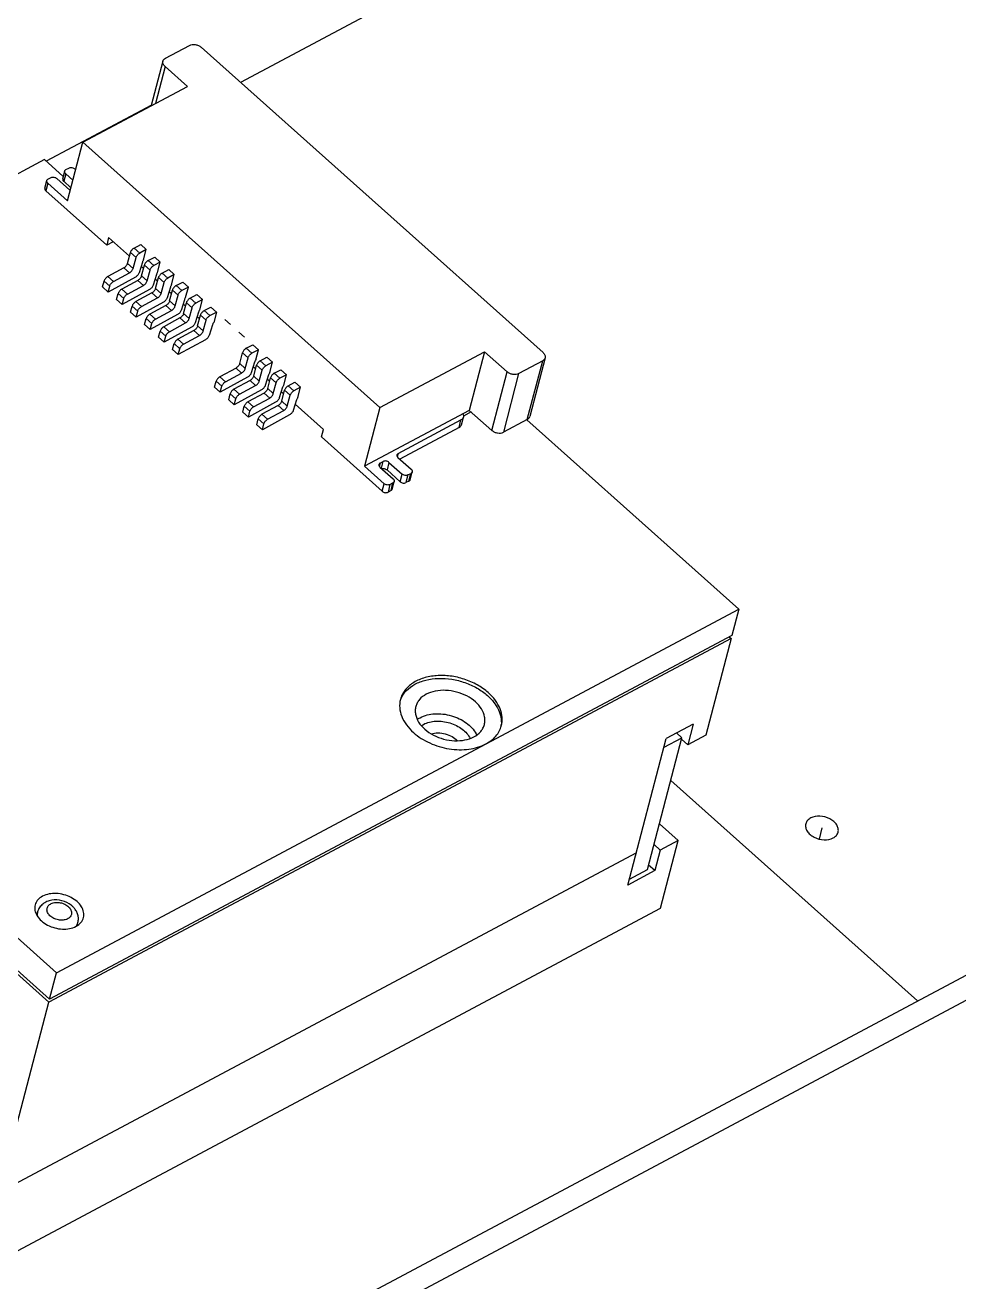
# Model space of a CAD drawing. Header units: millimetres. Extents: x 0 to 297, y 0 to 210.
# Drawn here: x 26.34 to 42.01, y 18.17 to 39.26 of the extents above; entities that cross this region are included whole.
import ezdxf

# ---------------------------------------------------------------- set-up
doc = ezdxf.new("R2010")
doc.units = ezdxf.units.MM
doc.header["$LTSCALE"] = 16.335
doc.layers.get('0').update_dxf_attribs({"linetype": 'CONTINUOUS'})

msp = doc.modelspace()

# ---------------------------------------------------------------- linework, layer by layer
at = {"color": 7, "linetype": 'Continuous'}
for p, q in [((52.88, 50.52), (29.958, 38.301)), ((28.698, 38.709), (29.1, 38.924)), ((29.295, 38.893), (35.034, 33.767)), ((28.657, 38.661), (28.461, 37.913)), ((28.692, 38.572), (28.529, 37.949)), ((28.692, 38.572), (29.068, 38.236)), ((27.31, 37.299), (29.068, 38.236)), ((28.463, 37.921), (26.696, 36.979)), ((27.053, 36.316), (27.31, 37.299)), ((27.31, 37.299), (32.297, 32.846)), ((26.666, 37.006), (17.225, 31.973)), ((26.984, 36.722), (26.666, 37.006)), ((28.263, 15.928), (67.933, 37.075)), ((26.727, 36.679), (26.778, 36.705)), ((26.975, 36.687), (27.008, 36.815)), ((27.026, 36.77), (26.992, 36.643)), ((27.144, 36.664), (27.026, 36.77)), ((27.029, 36.839), (27.079, 36.866)), ((27.176, 36.851), (27.19, 36.838)), ((26.673, 36.526), (26.707, 36.654)), ((26.724, 36.61), (26.691, 36.482)), ((26.724, 36.61), (27.053, 36.316)), ((26.875, 36.69), (27.096, 36.493)), ((27.111, 36.536), (26.992, 36.643)), ((28.134, 15.436), (67.805, 36.584)), ((27.712, 35.57), (26.691, 36.482)), ((27.745, 35.698), (27.712, 35.57)), ((28.094, 35.387), (27.745, 35.698)), ((27.822, 35.629), (27.712, 35.57)), ((28.062, 35.265), (28.109, 35.447)), ((28.204, 35.363), (28.109, 35.447)), ((28.173, 35.523), (28.283, 35.582)), ((28.173, 35.523), (28.267, 35.439)), ((28.377, 35.498), (28.267, 35.439)), ((28.377, 35.498), (28.283, 35.582)), ((28.332, 35.324), (28.377, 35.498)), ((28.062, 35.265), (28.156, 35.181)), ((28.156, 35.181), (28.204, 35.363)), ((28.311, 35.287), (28.256, 35.108)), ((28.297, 35.055), (28.345, 35.237)), ((28.439, 35.153), (28.345, 35.237)), ((28.408, 35.313), (28.518, 35.371)), ((28.408, 35.313), (28.502, 35.229)), ((28.612, 35.287), (28.502, 35.229)), ((28.612, 35.287), (28.518, 35.371)), ((28.567, 35.114), (28.612, 35.287)), ((28, 35.19), (27.73, 35.044)), ((27.73, 35.044), (27.825, 34.96)), ((28.195, 35.035), (27.737, 34.785)), ((27.825, 34.96), (28.094, 35.106)), ((28.094, 35.106), (28, 35.19)), ((28.329, 35.177), (28.288, 35.213)), ((28.297, 35.055), (28.391, 34.971)), ((28.391, 34.971), (28.439, 35.153)), ((28.546, 35.077), (28.491, 34.898)), ((28.532, 34.845), (28.58, 35.027)), ((28.674, 34.943), (28.58, 35.027)), ((28.643, 35.103), (28.753, 35.161)), ((28.643, 35.103), (28.737, 35.018)), ((28.847, 35.077), (28.737, 35.018)), ((28.847, 35.077), (28.753, 35.161)), ((28.802, 34.904), (28.847, 35.077)), ((27.643, 34.869), (27.669, 34.968)), ((27.737, 34.785), (27.643, 34.869)), ((27.763, 34.884), (27.669, 34.968)), ((27.737, 34.785), (27.763, 34.884)), ((28.236, 34.98), (27.966, 34.833)), ((27.966, 34.833), (28.06, 34.749)), ((28.43, 34.825), (27.972, 34.574)), ((28.06, 34.749), (28.33, 34.896)), ((28.33, 34.896), (28.236, 34.98)), ((28.564, 34.966), (28.523, 35.003)), ((28.532, 34.845), (28.626, 34.761)), ((28.626, 34.761), (28.674, 34.943)), ((28.781, 34.866), (28.726, 34.688)), ((28.768, 34.635), (28.815, 34.817)), ((28.909, 34.732), (28.815, 34.817)), ((28.878, 34.892), (28.989, 34.951)), ((28.878, 34.892), (28.972, 34.808)), ((29.083, 34.867), (28.972, 34.808)), ((29.083, 34.867), (28.989, 34.951)), ((29.037, 34.694), (29.083, 34.867)), ((27.878, 34.658), (27.904, 34.758)), ((27.972, 34.574), (27.878, 34.658)), ((27.998, 34.674), (27.904, 34.758)), ((27.972, 34.574), (27.998, 34.674)), ((28.471, 34.77), (28.201, 34.623)), ((28.201, 34.623), (28.295, 34.539)), ((28.665, 34.615), (28.207, 34.364)), ((28.295, 34.539), (28.565, 34.686)), ((28.565, 34.686), (28.471, 34.77)), ((28.799, 34.756), (28.759, 34.793)), ((28.768, 34.635), (28.862, 34.551)), ((28.862, 34.551), (28.909, 34.732)), ((29.016, 34.656), (28.962, 34.477)), ((29.003, 34.425), (29.05, 34.606)), ((29.144, 34.522), (29.05, 34.606)), ((29.113, 34.682), (29.224, 34.741)), ((29.113, 34.682), (29.207, 34.598)), ((29.318, 34.657), (29.207, 34.598)), ((29.318, 34.657), (29.224, 34.741)), ((29.273, 34.484), (29.318, 34.657)), ((28.113, 34.448), (28.139, 34.548)), ((28.207, 34.364), (28.113, 34.448)), ((28.233, 34.464), (28.139, 34.548)), ((28.207, 34.364), (28.233, 34.464)), ((28.706, 34.56), (28.436, 34.413)), ((28.436, 34.413), (28.53, 34.329)), ((28.901, 34.405), (28.443, 34.154)), ((28.53, 34.329), (28.8, 34.476)), ((28.8, 34.476), (28.706, 34.56)), ((29.035, 34.546), (28.994, 34.583)), ((29.003, 34.425), (29.097, 34.341)), ((29.097, 34.341), (29.144, 34.522)), ((29.252, 34.446), (29.197, 34.267)), ((29.238, 34.215), (29.286, 34.396)), ((29.38, 34.312), (29.286, 34.396)), ((29.349, 34.472), (29.459, 34.531)), ((29.349, 34.472), (29.443, 34.388)), ((29.443, 34.388), (29.553, 34.447)), ((29.553, 34.447), (29.459, 34.531)), ((29.553, 34.447), (29.508, 34.274)), ((28.348, 34.238), (28.375, 34.338)), ((28.443, 34.154), (28.348, 34.238)), ((28.469, 34.254), (28.375, 34.338)), ((28.443, 34.154), (28.469, 34.254)), ((28.941, 34.35), (28.671, 34.203)), ((28.671, 34.203), (28.765, 34.119)), ((29.136, 34.195), (28.678, 33.944)), ((28.765, 34.119), (29.035, 34.266)), ((29.035, 34.266), (28.941, 34.35)), ((29.27, 34.336), (29.229, 34.373)), ((29.238, 34.215), (29.332, 34.131)), ((29.332, 34.131), (29.38, 34.312)), ((29.487, 34.236), (29.432, 34.057)), ((29.788, 34.237), (29.694, 34.321)), ((28.584, 34.028), (28.61, 34.128)), ((28.678, 33.944), (28.584, 34.028)), ((28.704, 34.044), (28.61, 34.128)), ((28.678, 33.944), (28.704, 34.044)), ((29.176, 34.139), (28.906, 33.993)), ((28.906, 33.993), (29.001, 33.909)), ((29.371, 33.985), (28.913, 33.734)), ((29.001, 33.909), (29.271, 34.055)), ((29.271, 34.055), (29.176, 34.139)), ((30.024, 34.027), (29.929, 34.111)), ((28.819, 33.818), (28.845, 33.918)), ((28.913, 33.734), (28.819, 33.818)), ((28.939, 33.834), (28.845, 33.918)), ((28.913, 33.734), (28.939, 33.834)), ((29.944, 33.584), (29.991, 33.766)), ((30.085, 33.682), (29.991, 33.766)), ((30.054, 33.842), (30.165, 33.901)), ((30.054, 33.842), (30.148, 33.758)), ((30.259, 33.817), (30.148, 33.758)), ((30.259, 33.817), (30.165, 33.901)), ((30.213, 33.644), (30.259, 33.817)), ((32.297, 32.846), (34.054, 33.782)), ((34.054, 33.782), (33.797, 32.799)), ((34.054, 33.782), (34.431, 33.446)), ((29.944, 33.584), (30.038, 33.5)), ((30.038, 33.5), (30.085, 33.682)), ((30.192, 33.606), (30.138, 33.427)), ((30.179, 33.374), (30.226, 33.556)), ((30.32, 33.472), (30.226, 33.556)), ((30.289, 33.632), (30.4, 33.691)), ((30.289, 33.632), (30.384, 33.548)), ((30.494, 33.607), (30.384, 33.548)), ((30.494, 33.607), (30.4, 33.691)), ((30.449, 33.433), (30.494, 33.607)), ((35.028, 33.63), (34.626, 33.416)), ((34.77, 32.647), (35.028, 33.63)), ((35.069, 33.678), (34.812, 32.695)), ((29.882, 33.509), (29.612, 33.363)), ((29.612, 33.363), (29.706, 33.279)), ((30.077, 33.354), (29.619, 33.104)), ((29.706, 33.279), (29.976, 33.425)), ((29.976, 33.425), (29.882, 33.509)), ((30.211, 33.496), (30.17, 33.532)), ((30.179, 33.374), (30.273, 33.29)), ((30.273, 33.29), (30.32, 33.472)), ((30.428, 33.396), (30.373, 33.217)), ((30.414, 33.164), (30.462, 33.346)), ((30.556, 33.262), (30.462, 33.346)), ((30.525, 33.422), (30.635, 33.481)), ((30.525, 33.422), (30.619, 33.338)), ((30.729, 33.397), (30.619, 33.338)), ((30.729, 33.397), (30.635, 33.481)), ((30.684, 33.223), (30.729, 33.397)), ((34.174, 32.463), (34.431, 33.446)), ((34.625, 33.416), (34.368, 32.432)), ((29.524, 33.188), (29.551, 33.288)), ((29.619, 33.104), (29.524, 33.188)), ((29.645, 33.204), (29.551, 33.288)), ((29.619, 33.104), (29.645, 33.204)), ((30.117, 33.299), (29.847, 33.153)), ((29.847, 33.153), (29.941, 33.069)), ((30.312, 33.144), (29.854, 32.894)), ((29.941, 33.069), (30.211, 33.215)), ((30.211, 33.215), (30.117, 33.299)), ((30.446, 33.286), (30.405, 33.322)), ((30.414, 33.164), (30.508, 33.08)), ((30.508, 33.08), (30.556, 33.262)), ((30.663, 33.186), (30.608, 33.007)), ((30.649, 32.954), (30.697, 33.136)), ((30.791, 33.052), (30.697, 33.136)), ((30.76, 33.212), (30.87, 33.271)), ((30.76, 33.212), (30.854, 33.128)), ((30.964, 33.187), (30.854, 33.128)), ((30.964, 33.187), (30.87, 33.271)), ((30.919, 33.013), (30.964, 33.187)), ((29.76, 32.978), (29.786, 33.078)), ((29.854, 32.894), (29.76, 32.978)), ((29.88, 32.994), (29.786, 33.078)), ((29.854, 32.894), (29.88, 32.994)), ((30.353, 33.089), (30.083, 32.943)), ((30.083, 32.943), (30.177, 32.859)), ((30.547, 32.934), (30.089, 32.684)), ((30.177, 32.859), (30.447, 33.005)), ((30.447, 33.005), (30.353, 33.089)), ((30.681, 33.076), (30.64, 33.112)), ((30.649, 32.954), (30.743, 32.87)), ((30.743, 32.87), (30.791, 33.052)), ((30.898, 32.976), (30.843, 32.797)), ((31.348, 32.48), (30.875, 32.902)), ((29.995, 32.768), (30.021, 32.868)), ((30.089, 32.684), (29.995, 32.768)), ((30.115, 32.784), (30.021, 32.868)), ((30.089, 32.684), (30.115, 32.784)), ((30.588, 32.879), (30.318, 32.733)), ((30.318, 32.733), (30.412, 32.649)), ((30.782, 32.724), (30.324, 32.474)), ((30.412, 32.649), (30.682, 32.795)), ((30.682, 32.795), (30.588, 32.879)), ((32.297, 32.846), (32.04, 31.862)), ((33.797, 32.799), (32.04, 31.862)), ((33.828, 32.772), (33.701, 32.704)), ((34.174, 32.463), (33.797, 32.799)), ((30.23, 32.558), (30.256, 32.658)), ((30.324, 32.474), (30.23, 32.558)), ((30.35, 32.574), (30.256, 32.658)), ((30.324, 32.474), (30.35, 32.574)), ((32.603, 32.076), (33.657, 32.638)), ((33.624, 32.51), (32.63, 31.98)), ((33.624, 32.51), (33.657, 32.638)), ((33.665, 32.558), (33.699, 32.686)), ((34.77, 32.647), (34.368, 32.432)), ((38.318, 29.463), (34.76, 32.641)), ((31.315, 32.352), (31.348, 32.48)), ((32.335, 31.44), (31.315, 32.352)), ((32.603, 32.076), (32.588, 32.02)), ((26.869, 23.36), (17.225, 31.973)), ((32.04, 31.862), (32.369, 31.568)), ((32.302, 31.915), (32.287, 31.859)), ((32.302, 31.915), (32.352, 31.942)), ((32.321, 31.826), (32.352, 31.942)), ((32.449, 31.926), (32.416, 31.799)), ((32.449, 31.926), (32.67, 31.729)), ((32.6, 32.007), (32.821, 31.809)), ((32.298, 31.846), (32.519, 31.649)), ((32.637, 31.601), (32.416, 31.799)), ((32.637, 31.601), (32.67, 31.729)), ((32.767, 31.714), (32.734, 31.586)), ((32.767, 31.714), (32.818, 31.74)), ((32.784, 31.613), (32.818, 31.74)), ((32.805, 31.637), (32.838, 31.765)), ((26.741, 22.868), (17.097, 31.481)), ((17.11, 31.531), (26.753, 22.917)), ((32.335, 31.44), (32.369, 31.568)), ((32.466, 31.553), (32.433, 31.425)), ((32.483, 31.452), (32.433, 31.425)), ((32.466, 31.553), (32.516, 31.58)), ((32.483, 31.452), (32.516, 31.58)), ((32.504, 31.476), (32.537, 31.604)), ((32.784, 31.613), (32.734, 31.586)), ((26.869, 23.36), (38.318, 29.463)), ((38.318, 29.463), (38.203, 29.021)), ((38.19, 28.971), (26.741, 22.868)), ((38.203, 29.021), (26.753, 22.917)), ((38.19, 28.971), (37.766, 27.349)), ((38.16, 28.998), (38.19, 28.971)), ((37.554, 27.532), (37.102, 27.291)), ((37.554, 27.532), (37.464, 27.188)), ((36.459, 24.833), (37.102, 27.291)), ((36.786, 25.092), (37.365, 27.304)), ((37.064, 27.144), (37.365, 27.304)), ((37.365, 27.304), (37.276, 27.384)), ((37.464, 27.188), (37.359, 27.282)), ((37.766, 27.349), (37.464, 27.188)), ((36.987, 25.86), (37.303, 25.578)), ((37.303, 25.578), (37.001, 25.418)), ((37.007, 24.447), (37.303, 25.578)), ((36.601, 25.374), (25.905, 19.672)), ((36.896, 25.512), (37.001, 25.418)), ((37.001, 25.418), (36.911, 25.074)), ((36.911, 25.074), (36.806, 25.167)), ((36.911, 25.074), (36.459, 24.833)), ((36.485, 24.931), (36.786, 25.092)), ((25.558, 18.344), (37.007, 24.447)), ((26.538, 24.326), (26.552, 24.382)), ((27.215, 24.149), (27.23, 24.205)), ((26.753, 22.917), (26.869, 23.36)), ((25.558, 18.344), (26.741, 22.868))]:
    msp.add_line(p, q, dxfattribs=at)
at = {"color": 40, "linetype": 'Continuous'}
for p, q in [((41.319, 22.888), (37.177, 26.587)), ((39.714, 25.79), (39.665, 25.604))]:
    msp.add_line(p, q, dxfattribs=at)
at = {"color": 7, "linetype": 'Continuous'}
for centre, radius, start, end in [((27.146, 36.549), 0.0758, 228.2465, 231.0565), ((33.033, 27.792), 0.419, 155.8925, 161.6929), ((33.917, 27.561), 0.418, 348.8002, 354.424), ((33.546, 27.173), 0.416, 25.1834, 28.2816), ((26.882, 24.194), 0.381, 51.5077, 52.1625), ((27.069, 24.247), 0.166, 339.7283, 345.3626)]:
    msp.add_arc(centre, radius, start, end, dxfattribs=at)
for points, knots in [([(29.1, 38.924), (29.114, 38.931), (29.147, 38.941), (29.199, 38.939), (29.251, 38.924), (29.282, 38.905), (29.295, 38.893)], [0, 0, 0, 0, 0.230243, 0.485913, 0.749408, 1, 1, 1, 1]), ([(28.691, 38.572), (28.684, 38.578), (28.672, 38.592), (28.659, 38.614), (28.653, 38.638), (28.655, 38.654), (28.657, 38.661)], [0, 0, 0, 0, 0.280888, 0.538486, 0.775395, 1, 1, 1, 1]), ([(28.657, 38.661), (28.659, 38.671), (28.67, 38.691), (28.688, 38.704), (28.698, 38.709)], [0, 0, 0, 0, 0.476921, 1, 1, 1, 1]), ([(26.778, 36.705), (26.785, 36.709), (26.801, 36.714), (26.827, 36.713), (26.853, 36.705), (26.868, 36.696), (26.875, 36.69)], [0, 0, 0, 0, 0.230361, 0.486049, 0.749466, 1, 1, 1, 1]), ([(27.026, 36.77), (27.022, 36.774), (27.016, 36.78), (27.009, 36.792), (27.006, 36.803), (27.007, 36.811), (27.008, 36.815)], [0, 0, 0, 0, 0.280835, 0.53865, 0.775492, 1, 1, 1, 1]), ([(27.008, 36.815), (27.009, 36.82), (27.015, 36.83), (27.024, 36.837), (27.029, 36.839)], [0, 0, 0, 0, 0.476812, 1, 1, 1, 1]), ([(27.079, 36.866), (27.086, 36.87), (27.102, 36.874), (27.129, 36.874), (27.154, 36.866), (27.17, 36.856), (27.176, 36.851)], [0, 0, 0, 0, 0.230361, 0.486049, 0.749466, 1, 1, 1, 1]), ([(26.673, 36.526), (26.672, 36.523), (26.672, 36.515), (26.675, 36.503), (26.681, 36.492), (26.687, 36.485), (26.691, 36.482)], [0, 0, 0, 0, 0.224508, 0.46135, 0.719165, 1, 1, 1, 1]), ([(26.724, 36.61), (26.721, 36.613), (26.715, 36.62), (26.708, 36.631), (26.705, 36.643), (26.706, 36.651), (26.707, 36.654)], [0, 0, 0, 0, 0.280835, 0.53865, 0.775492, 1, 1, 1, 1]), ([(26.707, 36.654), (26.708, 36.659), (26.713, 36.669), (26.722, 36.676), (26.727, 36.679)], [0, 0, 0, 0, 0.476812, 1, 1, 1, 1]), ([(26.975, 36.687), (26.974, 36.683), (26.973, 36.676), (26.976, 36.664), (26.982, 36.652), (26.989, 36.646), (26.992, 36.643)], [0, 0, 0, 0, 0.224508, 0.46135, 0.719165, 1, 1, 1, 1]), ([(28.173, 35.523), (28.165, 35.519), (28.151, 35.509), (28.133, 35.49), (28.118, 35.469), (28.111, 35.454), (28.109, 35.447)], [0, 0, 0, 0, 0.243728, 0.513207, 0.775637, 1, 1, 1, 1]), ([(28.204, 35.363), (28.205, 35.37), (28.212, 35.385), (28.227, 35.406), (28.245, 35.425), (28.259, 35.435), (28.267, 35.439)], [0, 0, 0, 0, 0.224363, 0.486793, 0.756272, 1, 1, 1, 1]), ([(28.062, 35.265), (28.06, 35.258), (28.053, 35.243), (28.039, 35.223), (28.021, 35.204), (28.007, 35.194), (28, 35.19)], [0, 0, 0, 0, 0.223431, 0.48465, 0.754041, 1, 1, 1, 1]), ([(28.332, 35.324), (28.327, 35.318), (28.319, 35.306), (28.313, 35.293), (28.311, 35.287)], [0, 0, 0, 0, 0.534004, 1, 1, 1, 1]), ([(28.408, 35.313), (28.401, 35.309), (28.386, 35.299), (28.368, 35.28), (28.353, 35.259), (28.347, 35.244), (28.345, 35.237)], [0, 0, 0, 0, 0.243728, 0.513207, 0.775637, 1, 1, 1, 1]), ([(28.439, 35.153), (28.441, 35.16), (28.447, 35.175), (28.462, 35.196), (28.48, 35.215), (28.495, 35.225), (28.502, 35.229)], [0, 0, 0, 0, 0.224363, 0.486793, 0.756272, 1, 1, 1, 1]), ([(27.73, 35.044), (27.723, 35.04), (27.71, 35.029), (27.692, 35.011), (27.677, 34.99), (27.671, 34.976), (27.669, 34.968)], [0, 0, 0, 0, 0.245959, 0.51535, 0.77657, 1, 1, 1, 1]), ([(28.094, 35.106), (28.102, 35.11), (28.115, 35.12), (28.133, 35.138), (28.148, 35.159), (28.154, 35.174), (28.156, 35.181)], [0, 0, 0, 0, 0.245959, 0.51535, 0.77657, 1, 1, 1, 1]), ([(28.256, 35.108), (28.254, 35.101), (28.247, 35.086), (28.233, 35.066), (28.215, 35.049), (28.202, 35.039), (28.195, 35.035)], [0, 0, 0, 0, 0.227825, 0.489378, 0.756561, 1, 1, 1, 1]), ([(28.297, 35.055), (28.295, 35.048), (28.289, 35.033), (28.274, 35.012), (28.257, 34.994), (28.243, 34.984), (28.236, 34.98)], [0, 0, 0, 0, 0.223431, 0.48465, 0.754041, 1, 1, 1, 1]), ([(28.567, 35.114), (28.562, 35.108), (28.554, 35.096), (28.548, 35.083), (28.546, 35.077)], [0, 0, 0, 0, 0.534004, 1, 1, 1, 1]), ([(28.643, 35.103), (28.636, 35.099), (28.622, 35.089), (28.603, 35.07), (28.589, 35.049), (28.582, 35.034), (28.58, 35.027)], [0, 0, 0, 0, 0.243728, 0.513207, 0.775637, 1, 1, 1, 1]), ([(28.674, 34.943), (28.676, 34.95), (28.683, 34.965), (28.697, 34.986), (28.716, 35.004), (28.73, 35.015), (28.737, 35.018)], [0, 0, 0, 0, 0.224363, 0.486793, 0.756272, 1, 1, 1, 1]), ([(27.763, 34.884), (27.765, 34.892), (27.771, 34.906), (27.786, 34.927), (27.804, 34.945), (27.817, 34.956), (27.825, 34.96)], [0, 0, 0, 0, 0.223431, 0.48465, 0.754041, 1, 1, 1, 1]), ([(27.966, 34.833), (27.959, 34.83), (27.945, 34.819), (27.927, 34.801), (27.913, 34.78), (27.906, 34.766), (27.904, 34.758)], [0, 0, 0, 0, 0.245959, 0.51535, 0.77657, 1, 1, 1, 1]), ([(28.33, 34.896), (28.337, 34.9), (28.351, 34.91), (28.368, 34.928), (28.383, 34.949), (28.389, 34.964), (28.391, 34.971)], [0, 0, 0, 0, 0.245959, 0.51535, 0.77657, 1, 1, 1, 1]), ([(28.491, 34.898), (28.489, 34.891), (28.482, 34.876), (28.468, 34.856), (28.45, 34.839), (28.437, 34.829), (28.43, 34.825)], [0, 0, 0, 0, 0.227825, 0.489378, 0.756561, 1, 1, 1, 1]), ([(28.532, 34.845), (28.53, 34.838), (28.524, 34.823), (28.51, 34.802), (28.492, 34.784), (28.478, 34.774), (28.471, 34.77)], [0, 0, 0, 0, 0.223431, 0.48465, 0.754041, 1, 1, 1, 1]), ([(28.802, 34.904), (28.797, 34.898), (28.789, 34.886), (28.783, 34.873), (28.781, 34.866)], [0, 0, 0, 0, 0.534004, 1, 1, 1, 1]), ([(28.878, 34.892), (28.871, 34.889), (28.857, 34.878), (28.838, 34.86), (28.824, 34.839), (28.817, 34.824), (28.815, 34.817)], [0, 0, 0, 0, 0.243728, 0.513207, 0.775637, 1, 1, 1, 1]), ([(28.909, 34.732), (28.911, 34.74), (28.918, 34.755), (28.933, 34.776), (28.951, 34.794), (28.965, 34.805), (28.972, 34.808)], [0, 0, 0, 0, 0.224363, 0.486793, 0.756272, 1, 1, 1, 1]), ([(27.998, 34.674), (28, 34.681), (28.007, 34.696), (28.021, 34.717), (28.039, 34.735), (28.053, 34.745), (28.06, 34.749)], [0, 0, 0, 0, 0.223431, 0.48465, 0.754041, 1, 1, 1, 1]), ([(28.201, 34.623), (28.194, 34.619), (28.18, 34.609), (28.162, 34.591), (28.148, 34.57), (28.141, 34.555), (28.139, 34.548)], [0, 0, 0, 0, 0.245959, 0.51535, 0.77657, 1, 1, 1, 1]), ([(28.565, 34.686), (28.572, 34.69), (28.586, 34.7), (28.604, 34.718), (28.618, 34.739), (28.625, 34.754), (28.626, 34.761)], [0, 0, 0, 0, 0.245959, 0.51535, 0.77657, 1, 1, 1, 1]), ([(28.726, 34.688), (28.724, 34.681), (28.717, 34.666), (28.703, 34.646), (28.686, 34.628), (28.672, 34.619), (28.665, 34.615)], [0, 0, 0, 0, 0.227825, 0.489378, 0.756561, 1, 1, 1, 1]), ([(28.768, 34.635), (28.766, 34.628), (28.759, 34.613), (28.745, 34.592), (28.727, 34.574), (28.713, 34.564), (28.706, 34.56)], [0, 0, 0, 0, 0.223431, 0.48465, 0.754041, 1, 1, 1, 1]), ([(29.037, 34.694), (29.033, 34.688), (29.024, 34.676), (29.018, 34.663), (29.016, 34.656)], [0, 0, 0, 0, 0.534004, 1, 1, 1, 1]), ([(29.113, 34.682), (29.106, 34.679), (29.092, 34.668), (29.074, 34.65), (29.059, 34.629), (29.052, 34.614), (29.05, 34.606)], [0, 0, 0, 0, 0.243728, 0.513207, 0.775637, 1, 1, 1, 1]), ([(29.144, 34.522), (29.146, 34.53), (29.153, 34.545), (29.168, 34.566), (29.186, 34.584), (29.2, 34.594), (29.207, 34.598)], [0, 0, 0, 0, 0.224363, 0.486793, 0.756272, 1, 1, 1, 1]), ([(28.233, 34.464), (28.235, 34.471), (28.242, 34.486), (28.256, 34.507), (28.274, 34.525), (28.288, 34.535), (28.295, 34.539)], [0, 0, 0, 0, 0.223431, 0.48465, 0.754041, 1, 1, 1, 1]), ([(28.436, 34.413), (28.429, 34.409), (28.415, 34.399), (28.397, 34.381), (28.383, 34.36), (28.376, 34.345), (28.375, 34.338)], [0, 0, 0, 0, 0.245959, 0.51535, 0.77657, 1, 1, 1, 1]), ([(28.8, 34.476), (28.807, 34.48), (28.821, 34.49), (28.839, 34.508), (28.853, 34.529), (28.86, 34.544), (28.862, 34.551)], [0, 0, 0, 0, 0.245959, 0.51535, 0.77657, 1, 1, 1, 1]), ([(28.962, 34.477), (28.959, 34.47), (28.953, 34.456), (28.938, 34.436), (28.921, 34.418), (28.907, 34.409), (28.901, 34.405)], [0, 0, 0, 0, 0.227825, 0.489378, 0.756561, 1, 1, 1, 1]), ([(29.003, 34.425), (29.001, 34.418), (28.994, 34.403), (28.98, 34.382), (28.962, 34.364), (28.948, 34.354), (28.941, 34.35)], [0, 0, 0, 0, 0.223431, 0.48465, 0.754041, 1, 1, 1, 1]), ([(29.273, 34.484), (29.268, 34.478), (29.26, 34.466), (29.254, 34.453), (29.252, 34.446)], [0, 0, 0, 0, 0.534004, 1, 1, 1, 1]), ([(29.349, 34.472), (29.341, 34.468), (29.327, 34.458), (29.309, 34.44), (29.294, 34.419), (29.287, 34.404), (29.286, 34.396)], [0, 0, 0, 0, 0.243728, 0.513207, 0.775637, 1, 1, 1, 1]), ([(29.38, 34.312), (29.382, 34.32), (29.388, 34.335), (29.403, 34.356), (29.421, 34.374), (29.435, 34.384), (29.443, 34.388)], [0, 0, 0, 0, 0.224363, 0.486793, 0.756272, 1, 1, 1, 1]), ([(28.469, 34.254), (28.47, 34.261), (28.477, 34.276), (28.491, 34.297), (28.509, 34.315), (28.523, 34.325), (28.53, 34.329)], [0, 0, 0, 0, 0.223431, 0.48465, 0.754041, 1, 1, 1, 1]), ([(28.671, 34.203), (28.664, 34.199), (28.65, 34.189), (28.633, 34.171), (28.618, 34.15), (28.612, 34.135), (28.61, 34.128)], [0, 0, 0, 0, 0.245959, 0.51535, 0.77657, 1, 1, 1, 1]), ([(29.035, 34.266), (29.042, 34.269), (29.056, 34.28), (29.074, 34.298), (29.088, 34.319), (29.095, 34.333), (29.097, 34.341)], [0, 0, 0, 0, 0.245959, 0.51535, 0.77657, 1, 1, 1, 1]), ([(29.197, 34.267), (29.195, 34.26), (29.188, 34.246), (29.173, 34.226), (29.156, 34.208), (29.143, 34.199), (29.136, 34.195)], [0, 0, 0, 0, 0.227825, 0.489378, 0.756561, 1, 1, 1, 1]), ([(29.238, 34.215), (29.236, 34.207), (29.23, 34.193), (29.215, 34.172), (29.197, 34.154), (29.184, 34.143), (29.176, 34.139)], [0, 0, 0, 0, 0.223431, 0.48465, 0.754041, 1, 1, 1, 1]), ([(29.508, 34.274), (29.503, 34.268), (29.495, 34.256), (29.489, 34.243), (29.487, 34.236)], [0, 0, 0, 0, 0.534004, 1, 1, 1, 1]), ([(28.704, 34.044), (28.706, 34.051), (28.712, 34.066), (28.727, 34.087), (28.744, 34.105), (28.758, 34.115), (28.765, 34.119)], [0, 0, 0, 0, 0.223431, 0.48465, 0.754041, 1, 1, 1, 1]), ([(28.906, 33.993), (28.899, 33.989), (28.886, 33.979), (28.868, 33.961), (28.853, 33.94), (28.847, 33.925), (28.845, 33.918)], [0, 0, 0, 0, 0.245959, 0.51535, 0.77657, 1, 1, 1, 1]), ([(29.271, 34.055), (29.278, 34.059), (29.291, 34.07), (29.309, 34.088), (29.324, 34.109), (29.33, 34.123), (29.332, 34.131)], [0, 0, 0, 0, 0.245959, 0.51535, 0.77657, 1, 1, 1, 1]), ([(29.432, 34.057), (29.43, 34.05), (29.423, 34.036), (29.409, 34.016), (29.391, 33.998), (29.378, 33.989), (29.371, 33.985)], [0, 0, 0, 0, 0.227825, 0.489378, 0.756561, 1, 1, 1, 1]), ([(28.939, 33.834), (28.941, 33.841), (28.948, 33.856), (28.962, 33.876), (28.98, 33.895), (28.993, 33.905), (29.001, 33.909)], [0, 0, 0, 0, 0.223431, 0.48465, 0.754041, 1, 1, 1, 1]), ([(30.054, 33.842), (30.047, 33.838), (30.033, 33.828), (30.015, 33.809), (30, 33.789), (29.993, 33.773), (29.991, 33.766)], [0, 0, 0, 0, 0.243728, 0.513207, 0.775637, 1, 1, 1, 1]), ([(30.085, 33.682), (30.087, 33.689), (30.094, 33.704), (30.109, 33.725), (30.127, 33.744), (30.141, 33.754), (30.148, 33.758)], [0, 0, 0, 0, 0.224363, 0.486793, 0.756272, 1, 1, 1, 1]), ([(35.034, 33.767), (35.041, 33.761), (35.053, 33.748), (35.066, 33.725), (35.072, 33.701), (35.071, 33.686), (35.069, 33.678)], [0, 0, 0, 0, 0.28094, 0.538608, 0.775495, 1, 1, 1, 1]), ([(29.944, 33.584), (29.942, 33.577), (29.935, 33.562), (29.921, 33.542), (29.903, 33.523), (29.889, 33.513), (29.882, 33.509)], [0, 0, 0, 0, 0.223431, 0.48465, 0.754041, 1, 1, 1, 1]), ([(30.213, 33.644), (30.209, 33.637), (30.2, 33.626), (30.194, 33.612), (30.192, 33.606)], [0, 0, 0, 0, 0.534004, 1, 1, 1, 1]), ([(30.289, 33.632), (30.282, 33.628), (30.268, 33.618), (30.25, 33.599), (30.235, 33.578), (30.228, 33.563), (30.226, 33.556)], [0, 0, 0, 0, 0.243728, 0.513207, 0.775637, 1, 1, 1, 1]), ([(30.32, 33.472), (30.322, 33.479), (30.329, 33.494), (30.344, 33.515), (30.362, 33.534), (30.376, 33.544), (30.384, 33.548)], [0, 0, 0, 0, 0.224363, 0.486793, 0.756272, 1, 1, 1, 1]), ([(35.069, 33.678), (35.066, 33.668), (35.055, 33.649), (35.038, 33.635), (35.028, 33.63)], [0, 0, 0, 0, 0.476849, 1, 1, 1, 1]), ([(29.612, 33.363), (29.605, 33.359), (29.591, 33.349), (29.573, 33.33), (29.559, 33.31), (29.552, 33.295), (29.551, 33.288)], [0, 0, 0, 0, 0.245959, 0.51535, 0.77657, 1, 1, 1, 1]), ([(29.976, 33.425), (29.983, 33.429), (29.997, 33.439), (30.015, 33.458), (30.029, 33.478), (30.036, 33.493), (30.038, 33.5)], [0, 0, 0, 0, 0.245959, 0.51535, 0.77657, 1, 1, 1, 1]), ([(30.138, 33.427), (30.135, 33.42), (30.129, 33.406), (30.114, 33.386), (30.097, 33.368), (30.083, 33.358), (30.077, 33.354)], [0, 0, 0, 0, 0.227825, 0.489378, 0.756561, 1, 1, 1, 1]), ([(30.179, 33.374), (30.177, 33.367), (30.17, 33.352), (30.156, 33.332), (30.138, 33.313), (30.124, 33.303), (30.117, 33.299)], [0, 0, 0, 0, 0.223431, 0.48465, 0.754041, 1, 1, 1, 1]), ([(30.449, 33.433), (30.444, 33.427), (30.436, 33.416), (30.43, 33.402), (30.428, 33.396)], [0, 0, 0, 0, 0.534004, 1, 1, 1, 1]), ([(30.525, 33.422), (30.517, 33.418), (30.503, 33.408), (30.485, 33.389), (30.47, 33.368), (30.463, 33.353), (30.462, 33.346)], [0, 0, 0, 0, 0.243728, 0.513207, 0.775637, 1, 1, 1, 1]), ([(30.556, 33.262), (30.558, 33.269), (30.564, 33.284), (30.579, 33.305), (30.597, 33.324), (30.612, 33.334), (30.619, 33.338)], [0, 0, 0, 0, 0.224363, 0.486793, 0.756272, 1, 1, 1, 1]), ([(34.626, 33.416), (34.612, 33.408), (34.579, 33.399), (34.526, 33.4), (34.475, 33.415), (34.444, 33.434), (34.431, 33.446)], [0, 0, 0, 0, 0.230203, 0.485809, 0.749305, 1, 1, 1, 1]), ([(29.645, 33.204), (29.647, 33.211), (29.653, 33.226), (29.667, 33.246), (29.685, 33.265), (29.699, 33.275), (29.706, 33.279)], [0, 0, 0, 0, 0.223431, 0.48465, 0.754041, 1, 1, 1, 1]), ([(29.847, 33.153), (29.84, 33.149), (29.826, 33.139), (29.809, 33.12), (29.794, 33.1), (29.788, 33.085), (29.786, 33.078)], [0, 0, 0, 0, 0.245959, 0.51535, 0.77657, 1, 1, 1, 1]), ([(30.211, 33.215), (30.218, 33.219), (30.232, 33.229), (30.25, 33.248), (30.264, 33.268), (30.271, 33.283), (30.273, 33.29)], [0, 0, 0, 0, 0.245959, 0.51535, 0.77657, 1, 1, 1, 1]), ([(30.373, 33.217), (30.371, 33.21), (30.364, 33.196), (30.35, 33.176), (30.332, 33.158), (30.319, 33.148), (30.312, 33.144)], [0, 0, 0, 0, 0.227825, 0.489378, 0.756561, 1, 1, 1, 1]), ([(30.414, 33.164), (30.412, 33.157), (30.406, 33.142), (30.391, 33.122), (30.373, 33.103), (30.36, 33.093), (30.353, 33.089)], [0, 0, 0, 0, 0.223431, 0.48465, 0.754041, 1, 1, 1, 1]), ([(30.684, 33.223), (30.679, 33.217), (30.671, 33.205), (30.665, 33.192), (30.663, 33.186)], [0, 0, 0, 0, 0.534004, 1, 1, 1, 1]), ([(30.76, 33.212), (30.753, 33.208), (30.738, 33.198), (30.72, 33.179), (30.706, 33.158), (30.699, 33.143), (30.697, 33.136)], [0, 0, 0, 0, 0.243728, 0.513207, 0.775637, 1, 1, 1, 1]), ([(30.791, 33.052), (30.793, 33.059), (30.8, 33.074), (30.814, 33.095), (30.833, 33.114), (30.847, 33.124), (30.854, 33.128)], [0, 0, 0, 0, 0.224363, 0.486793, 0.756272, 1, 1, 1, 1]), ([(29.88, 32.994), (29.882, 33.001), (29.888, 33.016), (29.903, 33.036), (29.921, 33.055), (29.934, 33.065), (29.941, 33.069)], [0, 0, 0, 0, 0.223431, 0.48465, 0.754041, 1, 1, 1, 1]), ([(30.083, 32.943), (30.075, 32.939), (30.062, 32.929), (30.044, 32.91), (30.03, 32.89), (30.023, 32.875), (30.021, 32.868)], [0, 0, 0, 0, 0.245959, 0.51535, 0.77657, 1, 1, 1, 1]), ([(30.447, 33.005), (30.454, 33.009), (30.467, 33.019), (30.485, 33.038), (30.5, 33.058), (30.506, 33.073), (30.508, 33.08)], [0, 0, 0, 0, 0.245959, 0.51535, 0.77657, 1, 1, 1, 1]), ([(30.608, 33.007), (30.606, 33), (30.599, 32.986), (30.585, 32.966), (30.567, 32.948), (30.554, 32.938), (30.547, 32.934)], [0, 0, 0, 0, 0.227825, 0.489378, 0.756561, 1, 1, 1, 1]), ([(30.649, 32.954), (30.647, 32.947), (30.641, 32.932), (30.627, 32.912), (30.609, 32.893), (30.595, 32.883), (30.588, 32.879)], [0, 0, 0, 0, 0.223431, 0.48465, 0.754041, 1, 1, 1, 1]), ([(30.919, 33.013), (30.914, 33.007), (30.906, 32.995), (30.9, 32.982), (30.898, 32.976)], [0, 0, 0, 0, 0.534004, 1, 1, 1, 1]), ([(30.115, 32.784), (30.117, 32.791), (30.124, 32.806), (30.138, 32.826), (30.156, 32.845), (30.17, 32.855), (30.177, 32.859)], [0, 0, 0, 0, 0.223431, 0.48465, 0.754041, 1, 1, 1, 1]), ([(30.318, 32.733), (30.311, 32.729), (30.297, 32.719), (30.279, 32.7), (30.265, 32.68), (30.258, 32.665), (30.256, 32.658)], [0, 0, 0, 0, 0.245959, 0.51535, 0.77657, 1, 1, 1, 1]), ([(30.682, 32.795), (30.689, 32.799), (30.703, 32.809), (30.721, 32.828), (30.735, 32.848), (30.741, 32.863), (30.743, 32.87)], [0, 0, 0, 0, 0.245959, 0.51535, 0.77657, 1, 1, 1, 1]), ([(30.843, 32.797), (30.841, 32.79), (30.834, 32.775), (30.82, 32.756), (30.802, 32.738), (30.789, 32.728), (30.782, 32.724)], [0, 0, 0, 0, 0.227825, 0.489378, 0.756561, 1, 1, 1, 1]), ([(33.69, 32.742), (33.695, 32.733), (33.702, 32.715), (33.701, 32.695), (33.699, 32.686)], [0, 0, 0, 0, 0.519126, 1, 1, 1, 1]), ([(34.771, 32.647), (34.781, 32.652), (34.798, 32.665), (34.809, 32.685), (34.812, 32.695)], [0, 0, 0, 0, 0.523079, 1, 1, 1, 1]), ([(30.35, 32.574), (30.352, 32.581), (30.359, 32.595), (30.373, 32.616), (30.391, 32.635), (30.405, 32.645), (30.412, 32.649)], [0, 0, 0, 0, 0.223431, 0.48465, 0.754041, 1, 1, 1, 1]), ([(33.624, 32.51), (33.634, 32.515), (33.652, 32.529), (33.663, 32.548), (33.665, 32.558)], [0, 0, 0, 0, 0.523226, 1, 1, 1, 1]), ([(33.699, 32.686), (33.696, 32.676), (33.685, 32.656), (33.667, 32.643), (33.657, 32.638)], [0, 0, 0, 0, 0.47678, 1, 1, 1, 1]), ([(34.174, 32.463), (34.187, 32.451), (34.217, 32.432), (34.269, 32.417), (34.321, 32.415), (34.354, 32.425), (34.368, 32.432)], [0, 0, 0, 0, 0.250555, 0.514016, 0.769683, 1, 1, 1, 1]), ([(32.603, 32.076), (32.598, 32.073), (32.589, 32.066), (32.583, 32.056), (32.582, 32.051)], [0, 0, 0, 0, 0.523188, 1, 1, 1, 1]), ([(32.281, 31.891), (32.28, 31.887), (32.279, 31.879), (32.282, 31.867), (32.289, 31.856), (32.295, 31.849), (32.298, 31.846)], [0, 0, 0, 0, 0.224508, 0.46135, 0.719165, 1, 1, 1, 1]), ([(32.302, 31.915), (32.297, 31.912), (32.288, 31.906), (32.282, 31.896), (32.281, 31.891)], [0, 0, 0, 0, 0.523188, 1, 1, 1, 1]), ([(32.449, 31.926), (32.443, 31.932), (32.427, 31.942), (32.402, 31.949), (32.375, 31.95), (32.359, 31.945), (32.352, 31.942)], [0, 0, 0, 0, 0.250534, 0.513952, 0.769639, 1, 1, 1, 1]), ([(32.582, 32.051), (32.581, 32.048), (32.581, 32.04), (32.584, 32.028), (32.59, 32.017), (32.596, 32.01), (32.6, 32.007)], [0, 0, 0, 0, 0.224508, 0.46135, 0.719165, 1, 1, 1, 1]), ([(32.329, 31.818), (32.337, 31.82), (32.356, 31.823), (32.386, 31.818), (32.407, 31.806), (32.416, 31.799)], [0, 0, 0, 0, 0.240446, 0.626641, 1, 1, 1, 1]), ([(32.519, 31.649), (32.523, 31.646), (32.529, 31.639), (32.536, 31.627), (32.539, 31.616), (32.538, 31.608), (32.537, 31.604)], [0, 0, 0, 0, 0.280835, 0.53865, 0.775492, 1, 1, 1, 1]), ([(32.767, 31.714), (32.76, 31.71), (32.744, 31.705), (32.718, 31.706), (32.692, 31.714), (32.677, 31.723), (32.67, 31.729)], [0, 0, 0, 0, 0.230361, 0.486049, 0.749466, 1, 1, 1, 1]), ([(32.784, 31.613), (32.789, 31.615), (32.798, 31.622), (32.804, 31.632), (32.805, 31.637)], [0, 0, 0, 0, 0.523188, 1, 1, 1, 1]), ([(32.838, 31.765), (32.837, 31.76), (32.832, 31.75), (32.823, 31.743), (32.818, 31.74)], [0, 0, 0, 0, 0.476812, 1, 1, 1, 1]), ([(32.821, 31.809), (32.824, 31.806), (32.83, 31.799), (32.837, 31.788), (32.84, 31.776), (32.839, 31.768), (32.838, 31.765)], [0, 0, 0, 0, 0.280835, 0.53865, 0.775492, 1, 1, 1, 1]), ([(32.335, 31.44), (32.342, 31.435), (32.357, 31.425), (32.383, 31.417), (32.409, 31.417), (32.426, 31.421), (32.433, 31.425)], [0, 0, 0, 0, 0.250534, 0.513952, 0.769639, 1, 1, 1, 1]), ([(32.466, 31.553), (32.459, 31.549), (32.443, 31.545), (32.416, 31.545), (32.391, 31.553), (32.375, 31.563), (32.369, 31.568)], [0, 0, 0, 0, 0.230361, 0.486049, 0.749466, 1, 1, 1, 1]), ([(32.483, 31.452), (32.488, 31.455), (32.497, 31.461), (32.502, 31.471), (32.504, 31.476)], [0, 0, 0, 0, 0.523188, 1, 1, 1, 1]), ([(32.537, 31.604), (32.536, 31.599), (32.53, 31.589), (32.521, 31.583), (32.516, 31.58)], [0, 0, 0, 0, 0.476812, 1, 1, 1, 1]), ([(32.637, 31.601), (32.643, 31.595), (32.658, 31.586), (32.684, 31.578), (32.71, 31.577), (32.727, 31.582), (32.734, 31.586)], [0, 0, 0, 0, 0.250534, 0.513952, 0.769639, 1, 1, 1, 1]), ([(34.115, 28.061), (34.059, 28.111), (33.931, 28.2), (33.714, 28.294), (33.481, 28.347), (33.248, 28.354), (33.031, 28.315), (32.847, 28.232), (32.729, 28.127), (32.667, 28.027), (32.648, 27.975), (32.641, 27.948)], [0, 0, 0, 0, 0.132343, 0.27169, 0.412825, 0.550154, 0.678833, 0.795876, 0.901397, 0.951201, 1, 1, 1, 1]), ([(32.651, 27.963), (32.673, 28.013), (32.74, 28.107), (32.887, 28.212), (33.071, 28.28), (33.282, 28.307), (33.504, 28.292), (33.724, 28.237), (33.928, 28.145), (34.049, 28.059), (34.102, 28.012)], [0, 0, 0, 0, 0.09909, 0.206971, 0.326078, 0.455612, 0.59243, 0.732031, 0.869416, 1, 1, 1, 1]), ([(34.05, 27.527), (34.055, 27.548), (34.062, 27.591), (34.054, 27.682), (34.005, 27.797), (33.899, 27.916), (33.754, 28.013), (33.584, 28.078), (33.403, 28.106), (33.229, 28.095), (33.121, 28.059), (33.074, 28.034)], [0, 0, 0, 0, 0.049024, 0.099332, 0.207288, 0.328717, 0.462316, 0.603001, 0.743859, 0.877922, 1, 1, 1, 1]), ([(34.334, 27.505), (34.346, 27.551), (34.354, 27.649), (34.317, 27.797), (34.236, 27.939), (34.159, 28.022), (34.115, 28.061)], [0, 0, 0, 0, 0.224494, 0.461412, 0.719027, 1, 1, 1, 1]), ([(32.641, 27.948), (32.629, 27.902), (32.621, 27.804), (32.657, 27.656), (32.739, 27.514), (32.816, 27.431), (32.859, 27.392)], [0, 0, 0, 0, 0.224489, 0.46141, 0.71903, 1, 1, 1, 1]), ([(33.074, 28.034), (33.032, 28.012), (32.973, 27.968), (32.921, 27.891), (32.904, 27.849), (32.899, 27.828)], [0, 0, 0, 0, 0.521626, 0.76403, 1, 1, 1, 1]), ([(34.102, 28.012), (34.141, 27.977), (34.21, 27.904), (34.288, 27.78), (34.332, 27.651), (34.337, 27.563), (34.332, 27.521)], [0, 0, 0, 0, 0.278218, 0.536166, 0.775036, 1, 1, 1, 1]), ([(32.899, 27.828), (32.893, 27.807), (32.887, 27.764), (32.895, 27.673), (32.943, 27.558), (33.05, 27.438), (33.195, 27.341), (33.365, 27.276), (33.545, 27.248), (33.72, 27.259), (33.827, 27.295), (33.874, 27.32)], [0, 0, 0, 0, 0.049026, 0.099335, 0.20729, 0.328717, 0.462318, 0.603005, 0.743864, 0.877922, 1, 1, 1, 1]), ([(32.924, 27.611), (32.927, 27.614), (32.943, 27.625), (32.959, 27.634), (32.972, 27.641)], [0, 0, 0, 0, 0.246052, 1, 1, 1, 1]), ([(32.972, 27.641), (33.046, 27.681), (33.178, 27.711), (33.357, 27.706), (33.496, 27.678), (33.629, 27.628), (33.78, 27.538), (33.873, 27.443), (33.912, 27.37)], [0, 0, 0, 0, 0.237877, 0.369222, 0.504027, 0.638223, 0.767829, 1, 1, 1, 1]), ([(32.992, 27.506), (32.995, 27.508), (33.007, 27.516), (33.02, 27.524), (33.029, 27.529)], [0, 0, 0, 0, 0.246365, 1, 1, 1, 1]), ([(33.029, 27.529), (33.092, 27.562), (33.203, 27.588), (33.354, 27.581), (33.471, 27.557), (33.581, 27.513), (33.706, 27.436), (33.781, 27.354), (33.811, 27.292)], [0, 0, 0, 0, 0.238976, 0.371021, 0.506361, 0.64073, 0.77001, 1, 1, 1, 1]), ([(33.874, 27.32), (33.917, 27.343), (33.975, 27.387), (34.028, 27.464), (34.044, 27.506), (34.05, 27.527)], [0, 0, 0, 0, 0.521625, 0.764027, 1, 1, 1, 1]), ([(34.075, 27.201), (34.138, 27.235), (34.224, 27.299), (34.302, 27.413), (34.326, 27.474), (34.334, 27.505)], [0, 0, 0, 0, 0.521615, 0.764017, 1, 1, 1, 1]), ([(32.859, 27.392), (32.94, 27.32), (33.131, 27.2), (33.401, 27.12), (33.625, 27.1), (33.836, 27.111), (33.987, 27.154), (34.075, 27.201)], [0, 0, 0, 0, 0.250343, 0.513614, 0.643939, 0.769815, 1, 1, 1, 1]), ([(33.157, 27.37), (33.194, 27.381), (33.275, 27.39), (33.395, 27.374), (33.508, 27.329), (33.573, 27.282), (33.6, 27.254)], [0, 0, 0, 0, 0.24188, 0.500033, 0.758175, 1, 1, 1, 1]), ([(39.526, 25.958), (39.506, 25.947), (39.47, 25.92), (39.448, 25.88), (39.443, 25.86)], [0, 0, 0, 0, 0.522907, 1, 1, 1, 1]), ([(39.985, 25.719), (39.99, 25.739), (39.991, 25.783), (39.964, 25.846), (39.914, 25.902), (39.821, 25.964), (39.686, 26), (39.572, 25.982), (39.526, 25.958)], [0, 0, 0, 0, 0.099139, 0.207574, 0.329554, 0.463761, 0.744869, 1, 1, 1, 1]), ([(39.443, 25.86), (39.438, 25.841), (39.437, 25.797), (39.464, 25.733), (39.514, 25.677), (39.606, 25.616), (39.742, 25.579), (39.856, 25.597), (39.902, 25.622)], [0, 0, 0, 0, 0.099139, 0.207574, 0.329554, 0.463761, 0.744869, 1, 1, 1, 1]), ([(39.902, 25.622), (39.922, 25.632), (39.958, 25.659), (39.98, 25.699), (39.985, 25.719)], [0, 0, 0, 0, 0.522907, 1, 1, 1, 1]), ([(27.323, 24.285), (27.327, 24.3), (27.331, 24.331), (27.326, 24.395), (27.292, 24.476), (27.216, 24.561), (27.114, 24.629), (26.994, 24.675), (26.831, 24.7), (26.703, 24.681), (26.635, 24.644)], [0, 0, 0, 0, 0.049134, 0.099553, 0.207738, 0.329426, 0.463316, 0.604313, 0.74549, 1, 1, 1, 1]), ([(26.51, 24.498), (26.507, 24.483), (26.502, 24.453), (26.508, 24.389), (26.542, 24.307), (26.617, 24.223), (26.719, 24.155), (26.84, 24.109), (27.003, 24.083), (27.13, 24.103), (27.199, 24.14)], [0, 0, 0, 0, 0.049134, 0.099553, 0.207738, 0.329426, 0.463316, 0.604313, 0.74549, 1, 1, 1, 1]), ([(26.635, 24.644), (26.604, 24.628), (26.563, 24.597), (26.526, 24.542), (26.514, 24.513), (26.51, 24.498)], [0, 0, 0, 0, 0.521627, 0.764048, 1, 1, 1, 1]), ([(27.115, 24.494), (27.07, 24.53), (26.963, 24.58), (26.817, 24.589), (26.709, 24.558), (26.637, 24.517), (26.582, 24.457), (26.559, 24.408), (26.552, 24.382)], [0, 0, 0, 0, 0.257362, 0.514382, 0.638874, 0.760412, 0.880419, 1, 1, 1, 1]), ([(26.748, 24.33), (26.734, 24.346), (26.716, 24.374), (26.709, 24.415), (26.712, 24.444), (26.723, 24.471), (26.749, 24.504), (26.8, 24.533), (26.874, 24.545), (26.953, 24.535), (27.027, 24.505), (27.069, 24.473), (27.086, 24.454)], [0, 0, 0, 0, 0.117111, 0.170155, 0.221093, 0.271977, 0.324866, 0.441484, 0.57541, 0.720451, 0.865631, 1, 1, 1, 1]), ([(27.165, 24.447), (27.162, 24.451), (27.147, 24.467), (27.131, 24.482), (27.119, 24.492)], [0, 0, 0, 0, 0.247504, 1, 1, 1, 1]), ([(26.552, 24.382), (26.551, 24.376), (26.546, 24.351), (26.547, 24.325), (26.55, 24.306)], [0, 0, 0, 0, 0.246723, 1, 1, 1, 1]), ([(27.086, 24.454), (27.1, 24.437), (27.117, 24.409), (27.124, 24.368), (27.121, 24.339), (27.11, 24.312), (27.084, 24.279), (27.034, 24.25), (26.96, 24.239), (26.88, 24.248), (26.806, 24.278), (26.764, 24.311), (26.748, 24.33)], [0, 0, 0, 0, 0.117111, 0.170155, 0.221093, 0.271977, 0.324866, 0.441484, 0.57541, 0.720451, 0.865631, 1, 1, 1, 1]), ([(27.23, 24.205), (27.235, 24.226), (27.24, 24.269), (27.231, 24.334), (27.205, 24.395), (27.18, 24.431), (27.165, 24.447)], [0, 0, 0, 0, 0.247924, 0.496274, 0.746352, 1, 1, 1, 1]), ([(27.199, 24.14), (27.229, 24.156), (27.27, 24.187), (27.308, 24.241), (27.319, 24.271), (27.323, 24.285)], [0, 0, 0, 0, 0.521627, 0.764048, 1, 1, 1, 1]), ([(27.194, 24.137), (27.197, 24.141), (27.21, 24.157), (27.22, 24.175), (27.225, 24.189)], [0, 0, 0, 0, 0.255625, 1, 1, 1, 1])]:
    msp.add_open_spline(points, degree=3, knots=knots, dxfattribs=at)

doc.saveas('drawing.dxf')
